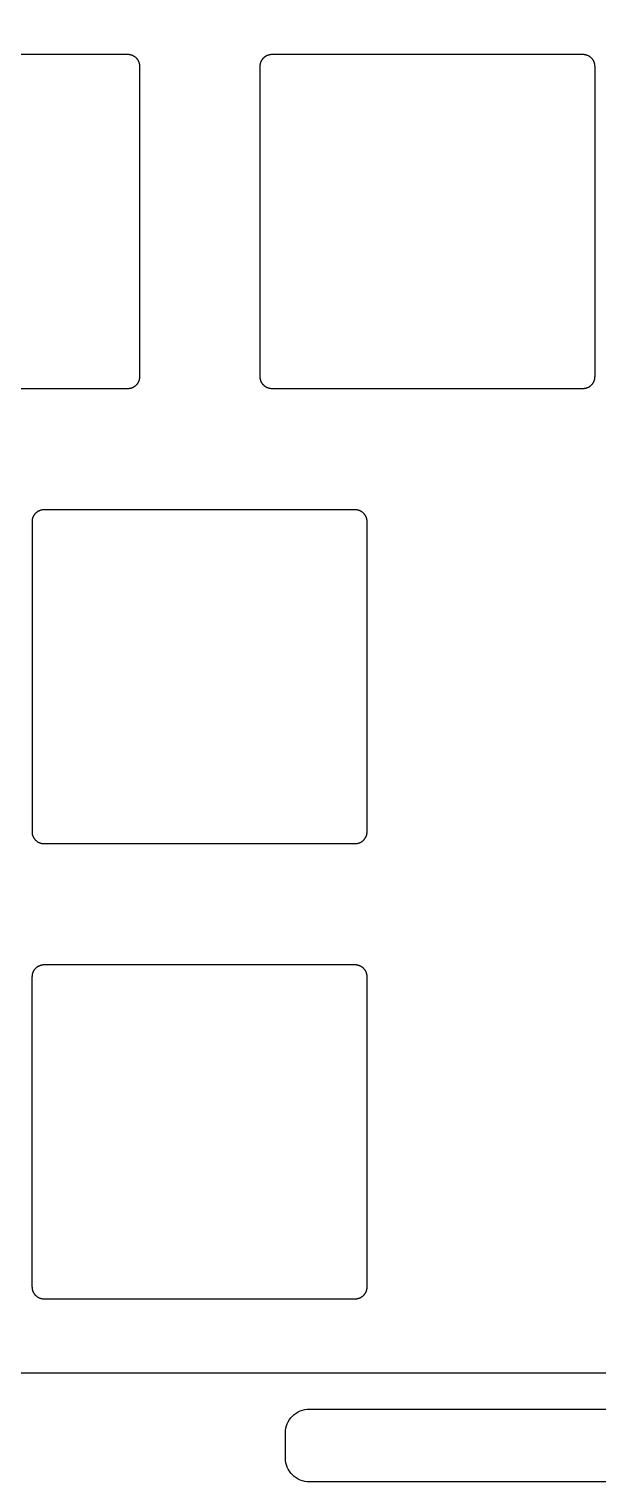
# Model space of a CAD drawing. Header units: millimetres. Extents: x 0 to 286, y 1 to 106.
# Drawn here: x 216.8 to 240.6, y 1 to 61.8 of the extents above; entities that cross this region are included whole.
import ezdxf

# ---------------------------------------------------------------- set-up
doc = ezdxf.new("R2010")
doc.units = ezdxf.units.MM

msp = doc.modelspace()

# ---------------------------------------------------------------- linework, layer by layer
msp.add_lwpolyline([(285.9, 99.9158), (285.8999, 7.5692, -0.414213), (283.8999, 5.5692), (251.7455, 5.5692, 1.000003), (251.7455, 4.0692), (267.4955, 4.0692, -0.414214), (268.4955, 3.0692), (268.4955, 2.0176, -0.414214), (267.4955, 1.0176), (228.4955, 1.0176, -0.414214), (227.4955, 2.0176), (227.4955, 3.0692, -0.414214), (228.4955, 4.0692), (244.2455, 4.0692, 1.000004), (244.2455, 5.5692), (146.7574, 5.5692, 1.000003)], format="xyb")
msp.add_lwpolyline([(207.8885, 60.7686), (220.8874, 60.7686), (220.9038, 60.7683), (220.9201, 60.7675), (220.9364, 60.7662), (220.9527, 60.7643), (220.9688, 60.7619), (220.9849, 60.759), (221.0009, 60.7555), (221.0168, 60.7516), (221.0325, 60.7471), (221.0481, 60.7421), (221.0635, 60.7366), (221.0787, 60.7305), (221.0938, 60.724), (221.1085, 60.717), (221.1231, 60.7096), (221.1374, 60.7016), (221.1514, 60.6932), (221.1652, 60.6843), (221.1786, 60.675), (221.1918, 60.6653), (221.2046, 60.6551), (221.2171, 60.6445), (221.2292, 60.6335), (221.241, 60.6222), (221.2523, 60.6104), (221.2633, 60.5983), (221.2739, 60.5858), (221.2841, 60.573), (221.2938, 60.5598), (221.3031, 60.5464), (221.312, 60.5326), (221.3204, 60.5186), (221.3284, 60.5043), (221.3358, 60.4897), (221.3428, 60.475), (221.3493, 60.4599), (221.3554, 60.4447), (221.3609, 60.4293), (221.3659, 60.4137), (221.3704, 60.398), (221.3743, 60.3821), (221.3778, 60.3661), (221.3807, 60.35), (221.3831, 60.3339), (221.385, 60.3176), (221.3863, 60.3013), (221.3871, 60.285), (221.3874, 60.2686), (221.3874, 47.2692), (221.3871, 47.2528), (221.3863, 47.2365), (221.385, 47.2202), (221.3831, 47.2039), (221.3807, 47.1878), (221.3778, 47.1717), (221.3743, 47.1557), (221.3704, 47.1398), (221.3659, 47.1241), (221.3609, 47.1085), (221.3554, 47.0931), (221.3493, 47.0779), (221.3428, 47.0628), (221.3358, 47.0481), (221.3284, 47.0335), (221.3204, 47.0192), (221.312, 47.0052), (221.3031, 46.9914), (221.2938, 46.978), (221.2841, 46.9648), (221.2739, 46.952), (221.2633, 46.9395), (221.2523, 46.9274), (221.241, 46.9156), (221.2292, 46.9043), (221.2171, 46.8933), (221.2046, 46.8827), (221.1918, 46.8725), (221.1786, 46.8628), (221.1652, 46.8535), (221.1514, 46.8446), (221.1374, 46.8362), (221.1231, 46.8282), (221.1085, 46.8208), (221.0938, 46.8138), (221.0787, 46.8073), (221.0635, 46.8012), (221.0481, 46.7957), (221.0325, 46.7907), (221.0168, 46.7862), (221.0009, 46.7823), (220.9849, 46.7788), (220.9688, 46.7759), (220.9527, 46.7735), (220.9364, 46.7716), (220.9201, 46.7703), (220.9038, 46.7695), (220.8874, 46.7692), (207.8884, 46.7693)])
for points in [[(226.4385, 47.2693), (226.4385, 60.2686), (226.4388, 60.285), (226.4396, 60.3013), (226.4409, 60.3176), (226.4428, 60.3339), (226.4452, 60.35), (226.4481, 60.3661), (226.4516, 60.3821), (226.4555, 60.398), (226.46, 60.4137), (226.465, 60.4293), (226.4705, 60.4447), (226.4766, 60.4599), (226.4831, 60.475), (226.4901, 60.4897), (226.4975, 60.5043), (226.5055, 60.5186), (226.5139, 60.5326), (226.5228, 60.5464), (226.5321, 60.5598), (226.5418, 60.573), (226.552, 60.5858), (226.5626, 60.5983), (226.5736, 60.6104), (226.5849, 60.6222), (226.5967, 60.6335), (226.6088, 60.6445), (226.6213, 60.6551), (226.6341, 60.6653), (226.6473, 60.675), (226.6607, 60.6843), (226.6745, 60.6932), (226.6885, 60.7016), (226.7028, 60.7096), (226.7174, 60.717), (226.7321, 60.724), (226.7472, 60.7305), (226.7624, 60.7366), (226.7778, 60.7421), (226.7934, 60.7471), (226.8091, 60.7516), (226.825, 60.7555), (226.841, 60.759), (226.8571, 60.7619), (226.8732, 60.7643), (226.8895, 60.7662), (226.9058, 60.7675), (226.9221, 60.7683), (226.9385, 60.7686), (239.9374, 60.7686), (239.9538, 60.7683), (239.9701, 60.7675), (239.9864, 60.7662), (240.0027, 60.7643), (240.0188, 60.7619), (240.0349, 60.759), (240.0509, 60.7555), (240.0668, 60.7516), (240.0825, 60.7471), (240.0981, 60.7421), (240.1135, 60.7366), (240.1287, 60.7305), (240.1438, 60.724), (240.1585, 60.717), (240.1731, 60.7096), (240.1874, 60.7016), (240.2014, 60.6932), (240.2152, 60.6843), (240.2286, 60.675), (240.2418, 60.6653), (240.2546, 60.6551), (240.2671, 60.6445), (240.2792, 60.6335), (240.291, 60.6222), (240.3023, 60.6104), (240.3133, 60.5983), (240.3239, 60.5858), (240.3341, 60.573), (240.3438, 60.5598), (240.3531, 60.5464), (240.362, 60.5326), (240.3704, 60.5186), (240.3784, 60.5043), (240.3858, 60.4897), (240.3928, 60.475), (240.3993, 60.4599), (240.4054, 60.4447), (240.4109, 60.4293), (240.4159, 60.4137), (240.4204, 60.398), (240.4243, 60.3821), (240.4278, 60.3661), (240.4307, 60.35), (240.4331, 60.3339), (240.435, 60.3176), (240.4363, 60.3013), (240.4371, 60.285), (240.4374, 60.2686), (240.4374, 47.2692), (240.4371, 47.2528), (240.4363, 47.2365), (240.435, 47.2202), (240.4331, 47.2039), (240.4307, 47.1878), (240.4278, 47.1717), (240.4243, 47.1557), (240.4204, 47.1398), (240.4159, 47.1241), (240.4109, 47.1085), (240.4054, 47.0931), (240.3993, 47.0779), (240.3928, 47.0628), (240.3858, 47.0481), (240.3784, 47.0335), (240.3704, 47.0192), (240.362, 47.0052), (240.3531, 46.9914), (240.3438, 46.978), (240.3341, 46.9648), (240.3239, 46.952), (240.3133, 46.9395), (240.3023, 46.9274), (240.291, 46.9156), (240.2792, 46.9043), (240.2671, 46.8933), (240.2546, 46.8827), (240.2418, 46.8725), (240.2286, 46.8628), (240.2152, 46.8535), (240.2014, 46.8446), (240.1874, 46.8362), (240.1731, 46.8282), (240.1585, 46.8208), (240.1438, 46.8138), (240.1287, 46.8073), (240.1135, 46.8012), (240.0981, 46.7957), (240.0825, 46.7907), (240.0668, 46.7862), (240.0509, 46.7823), (240.0349, 46.7788), (240.0188, 46.7759), (240.0027, 46.7735), (239.9864, 46.7716), (239.9701, 46.7703), (239.9538, 46.7695), (239.9374, 46.7692), (226.9384, 46.7693), (226.922, 46.7696), (226.9057, 46.7704), (226.8894, 46.7717), (226.8731, 46.7736), (226.857, 46.776), (226.8409, 46.7789), (226.8249, 46.7824), (226.809, 46.7863), (226.7933, 46.7908), (226.7777, 46.7958), (226.7623, 46.8014), (226.7471, 46.8074), (226.7321, 46.8139), (226.7173, 46.8209), (226.7027, 46.8284), (226.6884, 46.8363), (226.6744, 46.8447), (226.6607, 46.8536), (226.6472, 46.8629), (226.6341, 46.8726), (226.6212, 46.8828), (226.6088, 46.8934), (226.5967, 46.9044), (226.5849, 46.9158), (226.5735, 46.9275), (226.5625, 46.9396), (226.552, 46.9521), (226.5418, 46.9649), (226.532, 46.9781), (226.5227, 46.9915), (226.5139, 47.0053), (226.5055, 47.0193), (226.4975, 47.0336), (226.49, 47.0482), (226.483, 47.063), (226.4765, 47.078), (226.4705, 47.0932), (226.465, 47.1086), (226.46, 47.1242), (226.4555, 47.1399), (226.4515, 47.1558), (226.4481, 47.1718), (226.4452, 47.1879), (226.4428, 47.204), (226.4409, 47.2203), (226.4396, 47.2366), (226.4388, 47.2529)], [(216.8998, 28.2191), (216.8998, 41.2184), (216.9001, 41.2348), (216.9009, 41.2511), (216.9022, 41.2674), (216.9041, 41.2837), (216.9065, 41.2998), (216.9094, 41.3159), (216.9129, 41.3319), (216.9168, 41.3478), (216.9213, 41.3635), (216.9263, 41.3791), (216.9318, 41.3945), (216.9379, 41.4097), (216.9444, 41.4248), (216.9514, 41.4395), (216.9588, 41.4541), (216.9668, 41.4684), (216.9752, 41.4824), (216.9841, 41.4962), (216.9934, 41.5096), (217.0031, 41.5228), (217.0133, 41.5356), (217.0239, 41.5481), (217.0349, 41.5602), (217.0462, 41.572), (217.058, 41.5833), (217.0701, 41.5943), (217.0826, 41.6049), (217.0954, 41.6151), (217.1086, 41.6248), (217.122, 41.6341), (217.1358, 41.643), (217.1498, 41.6514), (217.1641, 41.6594), (217.1787, 41.6668), (217.1934, 41.6738), (217.2085, 41.6803), (217.2237, 41.6864), (217.2391, 41.6919), (217.2547, 41.6969), (217.2704, 41.7014), (217.2863, 41.7053), (217.3023, 41.7088), (217.3184, 41.7117), (217.3345, 41.7141), (217.3508, 41.716), (217.3671, 41.7173), (217.3834, 41.7181), (217.3998, 41.7184), (230.3988, 41.7184), (230.4152, 41.7181), (230.4315, 41.7173), (230.4478, 41.716), (230.4641, 41.7141), (230.4802, 41.7117), (230.4963, 41.7088), (230.5123, 41.7053), (230.5282, 41.7014), (230.5439, 41.6969), (230.5595, 41.6919), (230.5749, 41.6864), (230.5901, 41.6803), (230.6052, 41.6738), (230.6199, 41.6668), (230.6345, 41.6594), (230.6488, 41.6514), (230.6628, 41.643), (230.6766, 41.6341), (230.69, 41.6248), (230.7032, 41.6151), (230.716, 41.6049), (230.7285, 41.5943), (230.7406, 41.5833), (230.7524, 41.572), (230.7637, 41.5602), (230.7747, 41.5481), (230.7853, 41.5356), (230.7955, 41.5228), (230.8052, 41.5096), (230.8145, 41.4962), (230.8234, 41.4824), (230.8318, 41.4684), (230.8398, 41.4541), (230.8472, 41.4395), (230.8542, 41.4248), (230.8607, 41.4097), (230.8668, 41.3945), (230.8723, 41.3791), (230.8773, 41.3635), (230.8818, 41.3478), (230.8857, 41.3319), (230.8892, 41.3159), (230.8921, 41.2998), (230.8945, 41.2837), (230.8964, 41.2674), (230.8977, 41.2511), (230.8985, 41.2348), (230.8988, 41.2184), (230.8988, 28.219), (230.8985, 28.2026), (230.8977, 28.1863), (230.8964, 28.17), (230.8945, 28.1537), (230.8921, 28.1376), (230.8892, 28.1215), (230.8857, 28.1055), (230.8818, 28.0896), (230.8773, 28.0739), (230.8723, 28.0583), (230.8668, 28.0429), (230.8607, 28.0277), (230.8542, 28.0126), (230.8472, 27.9979), (230.8398, 27.9833), (230.8318, 27.969), (230.8234, 27.955), (230.8145, 27.9412), (230.8052, 27.9278), (230.7955, 27.9146), (230.7853, 27.9018), (230.7747, 27.8893), (230.7637, 27.8772), (230.7524, 27.8654), (230.7406, 27.8541), (230.7285, 27.8431), (230.716, 27.8325), (230.7032, 27.8223), (230.69, 27.8126), (230.6766, 27.8033), (230.6628, 27.7944), (230.6488, 27.786), (230.6345, 27.778), (230.6199, 27.7706), (230.6052, 27.7636), (230.5901, 27.7571), (230.5749, 27.751), (230.5595, 27.7455), (230.5439, 27.7405), (230.5282, 27.736), (230.5123, 27.7321), (230.4963, 27.7286), (230.4802, 27.7257), (230.4641, 27.7233), (230.4478, 27.7214), (230.4315, 27.7201), (230.4152, 27.7193), (230.3988, 27.719), (217.3998, 27.7191), (217.3834, 27.7194), (217.3671, 27.7202), (217.3508, 27.7215), (217.3345, 27.7234), (217.3184, 27.7258), (217.3023, 27.7287), (217.2863, 27.7322), (217.2704, 27.7361), (217.2547, 27.7406), (217.2391, 27.7456), (217.2237, 27.7511), (217.2085, 27.7572), (217.1934, 27.7637), (217.1787, 27.7707), (217.1641, 27.7781), (217.1498, 27.7861), (217.1358, 27.7945), (217.122, 27.8034), (217.1086, 27.8127), (217.0954, 27.8224), (217.0826, 27.8326), (217.0701, 27.8432), (217.058, 27.8542), (217.0462, 27.8655), (217.0349, 27.8773), (217.0239, 27.8894), (217.0133, 27.9019), (217.0031, 27.9147), (216.9934, 27.9279), (216.9841, 27.9413), (216.9752, 27.9551), (216.9668, 27.9691), (216.9588, 27.9834), (216.9514, 27.998), (216.9444, 28.0127), (216.9379, 28.0278), (216.9318, 28.043), (216.9263, 28.0584), (216.9213, 28.074), (216.9168, 28.0897), (216.9129, 28.1056), (216.9094, 28.1216), (216.9065, 28.1377), (216.9041, 28.1538), (216.9022, 28.1701), (216.9009, 28.1864), (216.9001, 28.2027)], [(230.8991, 22.169), (230.8991, 9.169), (230.8988, 9.1526), (230.898, 9.1363), (230.8967, 9.12), (230.8948, 9.1037), (230.8924, 9.0876), (230.8895, 9.0715), (230.886, 9.0555), (230.8821, 9.0396), (230.8776, 9.0239), (230.8726, 9.0083), (230.8671, 8.9929), (230.861, 8.9777), (230.8545, 8.9626), (230.8475, 8.9479), (230.8401, 8.9333), (230.8321, 8.919), (230.8237, 8.905), (230.8148, 8.8912), (230.8055, 8.8778), (230.7958, 8.8646), (230.7856, 8.8518), (230.775, 8.8393), (230.764, 8.8272), (230.7527, 8.8154), (230.7409, 8.8041), (230.7288, 8.7931), (230.7163, 8.7825), (230.7035, 8.7723), (230.6903, 8.7626), (230.6769, 8.7533), (230.6631, 8.7444), (230.6491, 8.736), (230.6348, 8.728), (230.6202, 8.7206), (230.6055, 8.7136), (230.5904, 8.7071), (230.5752, 8.701), (230.5598, 8.6955), (230.5442, 8.6905), (230.5285, 8.686), (230.5126, 8.6821), (230.4966, 8.6786), (230.4805, 8.6757), (230.4644, 8.6733), (230.4481, 8.6714), (230.4318, 8.6701), (230.4155, 8.6693), (230.3991, 8.669), (217.3991, 8.669), (217.3827, 8.6693), (217.3664, 8.6701), (217.3501, 8.6714), (217.3338, 8.6733), (217.3177, 8.6757), (217.3016, 8.6786), (217.2856, 8.6821), (217.2697, 8.686), (217.254, 8.6905), (217.2384, 8.6955), (217.223, 8.701), (217.2078, 8.7071), (217.1927, 8.7136), (217.178, 8.7206), (217.1634, 8.728), (217.1491, 8.736), (217.1351, 8.7444), (217.1213, 8.7533), (217.1079, 8.7626), (217.0947, 8.7723), (217.0819, 8.7825), (217.0694, 8.7931), (217.0573, 8.8041), (217.0455, 8.8154), (217.0342, 8.8272), (217.0232, 8.8393), (217.0126, 8.8518), (217.0024, 8.8646), (216.9927, 8.8778), (216.9834, 8.8912), (216.9745, 8.905), (216.9661, 8.919), (216.9581, 8.9333), (216.9507, 8.9479), (216.9437, 8.9626), (216.9372, 8.9777), (216.9311, 8.9929), (216.9256, 9.0083), (216.9206, 9.0239), (216.9161, 9.0396), (216.9122, 9.0555), (216.9087, 9.0715), (216.9058, 9.0876), (216.9034, 9.1037), (216.9015, 9.12), (216.9002, 9.1363), (216.8994, 9.1526), (216.8991, 9.169), (216.8991, 22.169), (216.8994, 22.1854), (216.9002, 22.2017), (216.9015, 22.218), (216.9034, 22.2343), (216.9058, 22.2504), (216.9087, 22.2665), (216.9122, 22.2825), (216.9161, 22.2984), (216.9206, 22.3141), (216.9256, 22.3297), (216.9311, 22.3451), (216.9372, 22.3603), (216.9437, 22.3754), (216.9507, 22.3901), (216.9581, 22.4047), (216.9661, 22.419), (216.9745, 22.433), (216.9834, 22.4468), (216.9927, 22.4602), (217.0024, 22.4734), (217.0126, 22.4862), (217.0232, 22.4987), (217.0342, 22.5108), (217.0455, 22.5226), (217.0573, 22.5339), (217.0694, 22.5449), (217.0819, 22.5555), (217.0947, 22.5657), (217.1079, 22.5754), (217.1213, 22.5847), (217.1351, 22.5936), (217.1491, 22.602), (217.1634, 22.61), (217.178, 22.6174), (217.1927, 22.6244), (217.2078, 22.6309), (217.223, 22.637), (217.2384, 22.6425), (217.254, 22.6475), (217.2697, 22.652), (217.2856, 22.6559), (217.3016, 22.6594), (217.3177, 22.6623), (217.3338, 22.6647), (217.3501, 22.6666), (217.3664, 22.6679), (217.3827, 22.6687), (217.3991, 22.669), (230.3991, 22.669), (230.4155, 22.6687), (230.4318, 22.6679), (230.4481, 22.6666), (230.4644, 22.6647), (230.4805, 22.6623), (230.4966, 22.6594), (230.5126, 22.6559), (230.5285, 22.652), (230.5442, 22.6475), (230.5598, 22.6425), (230.5752, 22.637), (230.5904, 22.6309), (230.6055, 22.6244), (230.6202, 22.6174), (230.6348, 22.61), (230.6491, 22.602), (230.6631, 22.5936), (230.6769, 22.5847), (230.6903, 22.5754), (230.7035, 22.5657), (230.7163, 22.5555), (230.7288, 22.5449), (230.7409, 22.5339), (230.7527, 22.5226), (230.764, 22.5108), (230.775, 22.4987), (230.7856, 22.4862), (230.7958, 22.4734), (230.8055, 22.4602), (230.8148, 22.4468), (230.8237, 22.433), (230.8321, 22.419), (230.8401, 22.4047), (230.8475, 22.3901), (230.8545, 22.3754), (230.861, 22.3603), (230.8671, 22.3451), (230.8726, 22.3297), (230.8776, 22.3141), (230.8821, 22.2984), (230.886, 22.2825), (230.8895, 22.2665), (230.8924, 22.2504), (230.8948, 22.2343), (230.8967, 22.218), (230.898, 22.2017), (230.8988, 22.1854)]]:
    msp.add_lwpolyline(points, close=True)

doc.saveas('drawing.dxf')
